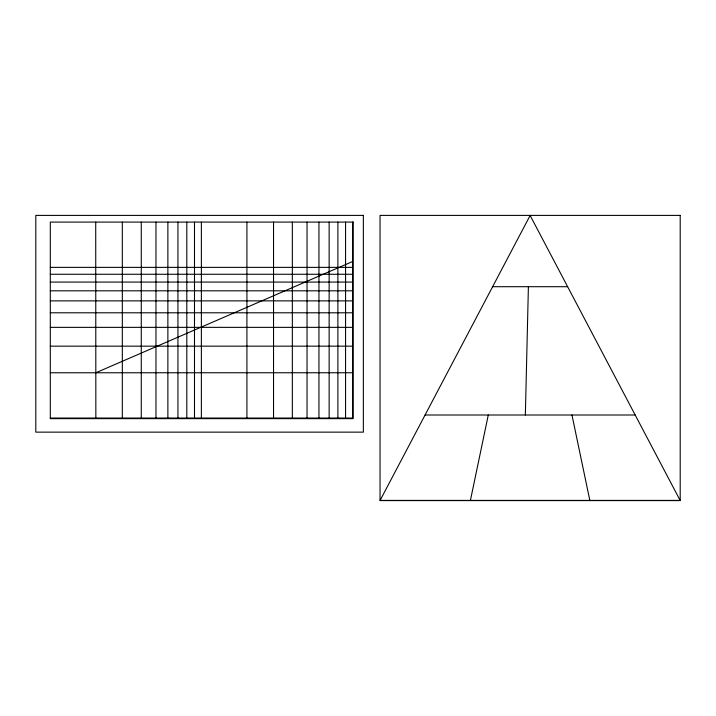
<?xml version="1.0" encoding="UTF-8"?>
<svg xmlns="http://www.w3.org/2000/svg" width="716" height="716" viewBox="0 0 716 716"><rect width="100%" height="100%" fill="white"/><g stroke="black" fill="none" stroke-linecap="round" stroke-linejoin="round"><path stroke-width="1.07" d="M525.356 415.003L528.399 286.704M470.412 500.395L488.285 415.003M95.846 372.759L352.567 261.546M50.299 267.372L352.567 267.372M50.299 274.264L352.567 274.264M50.299 282.077L352.567 282.077M492.653 286.704L567.591 286.704M50.299 290.812L352.567 290.812M50.299 300.872L352.567 300.872M50.299 312.794L352.567 312.794M50.299 327.355L352.567 327.355M50.299 346.159L352.567 346.159M50.299 372.767L352.567 372.759M425.125 415.003L635.119 415.003M50.299 418.046L352.567 418.046L352.567 222.085M571.959 415.003L589.832 500.395M345.568 222.085L345.568 418.046M337.889 222.085L337.889 418.046M329.145 222.085L329.145 418.046M318.951 222.085L318.951 418.046M307.039 222.085L307.039 418.046M292.343 222.085L292.343 418.046M273.539 222.085L273.539 418.046M246.922 222.085L246.922 418.046M201.375 222.085L201.375 418.046M194.492 222.085L194.492 418.046M186.813 222.085L186.813 418.046M177.944 222.085L177.944 418.046M167.875 222.085L167.875 418.046M155.963 222.085L155.963 418.046M141.267 222.085L141.267 418.046M122.329 222.085L122.329 418.046M95.72 222.085L95.846 418.046M530.135 215.471L380.115 500.395L680.137 500.395L530.135 215.471M363.361 215.4L35.8 215.4L35.8 432.142L363.361 432.142L363.361 215.4M680.2 215.4L380.044 215.4L380.044 500.6L680.2 500.6L680.2 215.4M353.176 222.085L50.299 222.085L50.299 418.654L353.176 418.654L353.176 222.085"/></g></svg>
